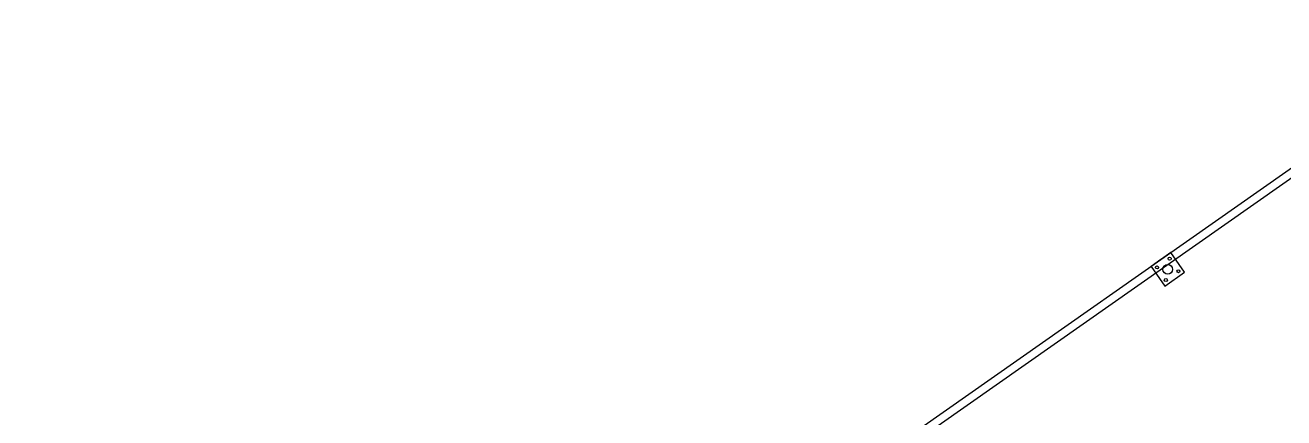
# Model space of a CAD drawing. Header units: millimetres. Extents: x 152904052 to 153933663, y 538271515 to 539240469.
# Drawn here: x 153460393 to 153468261, y 538584388 to 538586842 of the extents above; entities that cross this region are included whole.
import ezdxf

# ---------------------------------------------------------------- set-up
doc = ezdxf.new("R2010")
doc.units = ezdxf.units.MM
doc.layers.add('FENC', color=7, linetype='Continuous')

msp = doc.modelspace()

# ---------------------------------------------------------------- linework, layer by layer
at = {"layer": 'FENC', "color": 8}
for p, q in [((153451109.7, 538573906.6), (153469583.3, 538586842)), ((153451199.1, 538573908.2), (153469549.8, 538586757.5)), ((153467492.7, 538585378.1), (153467430.6, 538585334.6)), ((153467430.6, 538585334.6), (153467516.6, 538585211.8))]:
    msp.add_line(p, q, dxfattribs=at)
msp.add_lwpolyline([(153467516.6, 538585211.8), (153467639.5, 538585297.8), (153467553.5, 538585420.7), (153467430.6, 538585334.6)], close=True, dxfattribs=at)
for centre, radius in [((153467546.9, 538585383.2), 9.49), ((153467468.1, 538585328), 9.49), ((153467535.1, 538585316.2), 30), ((153467535.1, 538585316.2), 30), ((153467602.1, 538585304.4), 9.49), ((153467523.2, 538585249.2), 9.49)]:
    msp.add_circle(centre, radius, dxfattribs=at)

doc.saveas('drawing.dxf')
